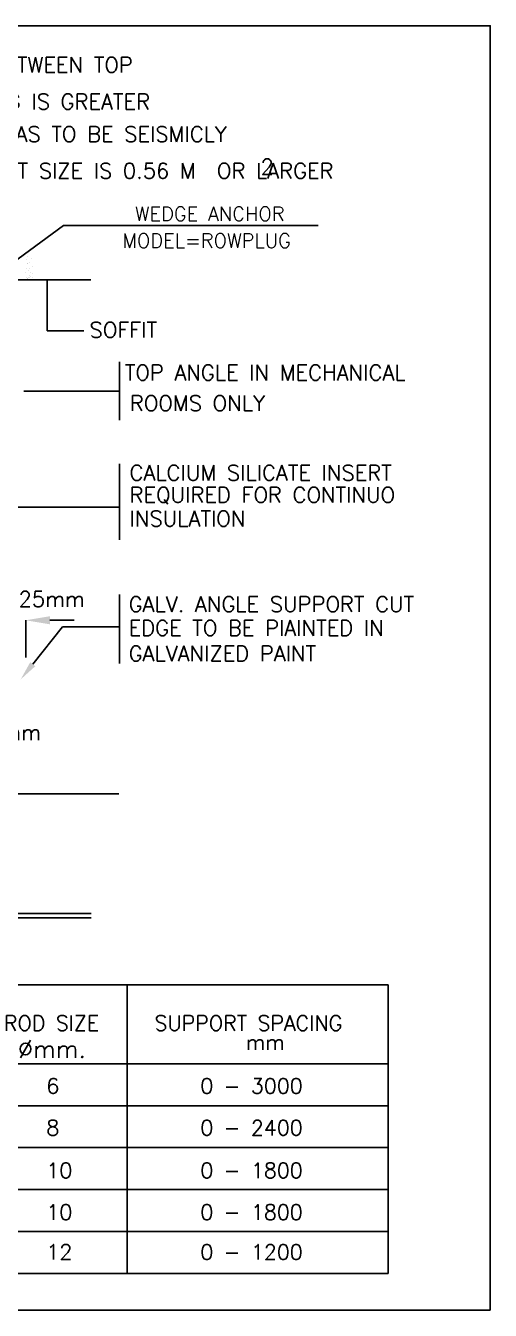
# Model space of a CAD drawing. Extents: x 462150 to 608263, y 35809 to 85242.
# Drawn here: x 474995 to 481921, y 66101 to 85242 of the extents above; entities that cross this region are included whole.
import ezdxf
from ezdxf.enums import TextEntityAlignment as Align

# ---------------------------------------------------------------- set-up
doc = ezdxf.new("R2010")
doc.units = 0
doc.header["$LTSCALE"] = 500
doc.header["$MEASUREMENT"] = 0
for name, color, linetype in [('DUCT', 7, 'Continuous'), ('L', 7, 'Continuous'), ('MLEROY80', 2, 'Continuous'), ('PIP', 7, 'Continuous'), ('Text', 50, 'Continuous')]:
    doc.layers.add(name, color=color, linetype=linetype)
doc.styles.add('ROMANC', font='romans.shx', dxfattribs={"width": 0.65, "height": 200})

msp = doc.modelspace()

# ---------------------------------------------------------------- linework, layer by layer
for p, q in [((475001.6, 81757.4), (475001.6, 81757.4)), ((475002.1, 81756.5), (475002.1, 81756.5)), ((475025.1, 81808.1), (475025.1, 81808.1)), ((475075, 81767), (475075, 81767)), ((474997.4, 81564.7), (474997.4, 81564.7)), ((475007.5, 81618.3), (475007.5, 81618.3)), ((475018.6, 81698.6), (475018.6, 81698.6)), ((475028.5, 81704.1), (475028.5, 81704.1)), ((475031.9, 81600), (475031.9, 81600)), ((475049.1, 81713.5), (475049.1, 81713.5)), ((475051.4, 81624.1), (475051.4, 81624.1)), ((475062.2, 81563.4), (475062.2, 81563.4)), ((475097, 81650), (475097, 81650)), ((475100.4, 81545.9), (475100.4, 81545.9)), ((475001, 81494.9), (475001, 81494.9)), ((475023.8, 81480.4), (475023.8, 81480.4)), ((475029.2, 81481.4), (475029.2, 81481.4)), ((475035.3, 81496), (475035.3, 81496)), ((475051.2, 81515.4), (475051.2, 81515.4)), ((475057.3, 81485.1), (475057.3, 81485.1)), ((475061.1, 81506.3), (475061.1, 81506.3)), ((475101.2, 81490.9), (475101.2, 81490.9)), ((475108.1, 81463.2), (475108.1, 81463.2)), ((474995.8, 75828.5), (474995.8, 76382.5)), ((475355.8, 76382.5), (475715.8, 76382.5))]:
    msp.add_line(p, q)
msp.add_solid([(475355.8, 76442.5), (475355.8, 76322.5), (474995.8, 76382.5)])
at = {"layer": 'DUCT'}
for p, q in [((467294.5, 81455.5), (475968.6, 81455.5)), ((476384.6, 73795.1), (469371.6, 73795.1))]:
    msp.add_line(p, q, dxfattribs=at)
at = {"layer": 'L'}
for p, q in [((475314.2, 81455.5), (475314.2, 80696.8)), ((475860.3, 80696.8), (475314.2, 80696.8)), ((476391.2, 80231.4), (476391.2, 79365.9)), ((474968.1, 79796.1), (476383.4, 79796.1)), ((476391.2, 78715.4), (476391.2, 77580.8)), ((474564.1, 78069.9), (476391.2, 78069.9)), ((476391.2, 76766), (476391.2, 75739)), ((475100.4, 75728.1), (475543.6, 76286.3)), ((475543.6, 76286.3), (476386.4, 76286.3)), ((475970.6, 72013), (468620.9, 72013)), ((475970.6, 71947.4), (468614.4, 71947.4)), ((466574.6, 70952.5), (480399.5, 70952.5)), ((476508.1, 70952.5), (476508.1, 66651.3)), ((480399.5, 70952.5), (480399.5, 66651.3)), ((466574.6, 69772.8), (480399.5, 69772.8)), ((466574.6, 69148.5), (480399.5, 69148.5)), ((466574.6, 68524.2), (480399.5, 68524.2)), ((466574.6, 67899.9), (480399.5, 67899.9)), ((466574.6, 67275.6), (480399.5, 67275.6)), ((466574.6, 66651.3), (480399.5, 66651.3))]:
    msp.add_line(p, q, dxfattribs=at)
msp.add_solid([(475138, 75698.3), (475062.8, 75758), (474921.3, 75502.6)], dxfattribs=at)
at = {"layer": 'MLEROY80'}
msp.add_lwpolyline([(481921.4, 66100.5), (462439.6, 66100.5), (462439.6, 85242.3), (481921.4, 85242.3)], close=True, dxfattribs=at)
at = {"layer": 'PIP'}
for p, q in [((474712.1, 81642.4), (475560.8, 82263.4)), ((475560.8, 82263.4), (479355.2, 82263.4))]:
    msp.add_line(p, q, dxfattribs=at)

# ---------------------------------------------------------------- texts
at = {"style": 'ROMANC'}
for s, p in [('25mm', (475383.4, 76699.3)), ('100mm', (474632.3, 74711.8))]:
    msp.add_text(s, height=230.4, dxfattribs=at).set_placement(p, align=Align.MIDDLE_CENTER)
at = {"layer": 'Text', "style": 'ROMANC'}
for s, height, p in [('WHEN DISTANCE BETWEEN TOP ', 230.4, (471862.6, 84542.4)), ('OF DUCT & CEILING IS GREATER ', 230.4, (471862.6, 83995.1)), ('THAN 300 mm.IT HAS TO BE SEISMICLY ', 230.4, (471862.6, 83512.2)), ('SUPPORTED IF DUCT SIZE IS 0.56 M  OR LARGER', 230.4, (471862.6, 82964.9)), ('2', 230.4, (478497.2, 83025.6)), ('WEDGE ANCHOR', 211.68, (476623, 82332.7)), ('MODEL=ROWPLUG', 211.68, (476435.5, 81933.8)), ('SOFFIT', 230.4, (475947.5, 80593.7)), ('TOP ANGLE IN MECHANICAL ', 230.4, (476472, 79957.8)), ('ROOMS ONLY', 230.4, (476548.1, 79501)), ('CALCIUM SILICATE INSERT', 230.4, (476543.6, 78465.5)), ('REQUIRED FOR CONTINUO', 230.4, (476543.6, 78135.9)), ('INSULATION', 230.4, (476543.6, 77781.8)), ('GALV. ANGLE SUPPORT CUT', 230.4, (476530.7, 76506.3)), ('EDGE TO BE PIAINTED IN', 230.4, (476530.7, 76152.2)), ('GALVANIZED PAINT', 230.4, (476530.7, 75771.9)), ('ROD SIZE', 225.28, (474671.2, 70266.7)), ('SUPPORT SPACING', 225.28, (476914.7, 70266.7)), ('%%Cmm.', 263.42, (474878.9, 69863.2)), ('mm', 225.28, (478277.4, 69982.6)), ('6', 225.3, (475303.4, 69331.3)), ('0 - 3000', 225.28, (477598.9, 69331.3)), ('8', 225.3, (475303.4, 68707.3)), ('0 - 2400', 225.28, (477598.9, 68707.3)), ('10', 225.28, (475303.4, 68071.9)), ('0 - 1800', 225.28, (477598.9, 68071.9)), ('10', 225.28, (475303.4, 67450.2)), ('0 - 1800', 225.28, (477598.9, 67450.2)), ('12', 225.28, (475303.4, 66856.2)), ('0 - 1200', 225.28, (477598.9, 66856.2))]:
    msp.add_text(s, height=height, dxfattribs=at).set_placement(p)

doc.saveas('drawing.dxf')
